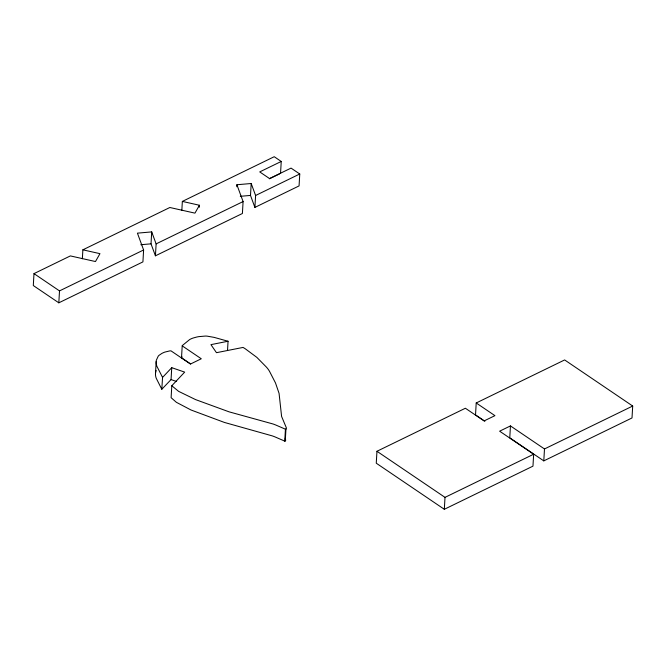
<?xml version="1.0" encoding="UTF-8"?>
<svg xmlns="http://www.w3.org/2000/svg" width="666" height="666" viewBox="0 0 666 666"><rect width="100%" height="100%" fill="white"/><g stroke="black" fill="none" stroke-linecap="round" stroke-linejoin="round"><path stroke-width="1" d="M82.359 258.766L82.875 249.825L99.95 253.654L95.479 261.547L70.371 255.91L33.991 273.618L33.3 285.539L58.824 302.822L142.924 261.896L143.606 249.975L137.421 233.15L151.706 231.91L156.119 243.889L155.428 255.811L242.399 213.495L243.09 201.565L236.896 184.748L251.19 183.508L255.594 195.488L254.903 207.409L299.067 185.914L299.758 173.993L291.05 168.098L269.547 178.563L259.732 171.911L281.235 161.455L280.544 173.376M58.824 302.822L59.507 290.9L33.991 273.618M155.428 255.811L151.024 243.839L151.706 231.91M155.486 373.718L156.194 361.471M171.745 367.674L171.054 379.595L161.805 389.269L162.554 377.414L171.745 367.674L184.673 372.119L171.803 385.756L171.112 397.685L176.365 402.297L191.017 409.998L224.375 422.427L272.252 435.88A36.663 21.187 3.3 0 1 275.075 436.938L284.748 441.125L285.714 440.409L285.323 438.411M181.843 210.364L182.351 201.415L274.234 156.71L281.235 161.455M190.643 363.952L181.518 357.775L182.209 345.854A10.897 6.302 3.3 0 1 182.559 345.354L189.668 339.552A19.339 11.18 3.3 0 1 193.14 338.028L196.62 337.063A32.834 18.973 3.3 0 1 198.743 336.646L205.378 336.064A15.493 8.958 3.3 0 1 207.051 336.13L214.136 337.379L228.055 341.25L227.539 350.191M199.317 207.234L199.425 205.253L182.351 201.415M236.788 186.73L236.896 184.748M254.903 207.409L250.499 195.429L251.19 183.508M284.748 441.125L285.431 429.195L286.263 428.904L286.388 427.913L281.593 416.425L279.071 393.373L275.499 382.958L269.58 371.462A44.93 25.966 3.3 0 0 266.442 367.141L256.851 357.376L245.363 348.859A64.494 37.263 3.3 0 0 243.065 347.427L216.467 352.689L210.939 344.638L228.055 341.25M285.256 441.075L285.947 429.154M476.215 402.972L494.93 415.651L484.099 420.92L465.384 408.241L376.956 451.273L376.265 463.203L444.322 509.29L532.966 466.15L533.657 454.229L499.625 431.185L510.456 425.915L544.488 448.959L543.797 460.88L632.009 417.957L632.7 406.035L564.643 359.94L476.215 402.972L475.524 414.901L484.881 421.237M444.322 509.29L445.005 497.369L376.956 451.273M510.456 425.915L509.773 437.837L543.797 460.88M156.127 370.471L155.678 372.086A32.517 18.79 3.3 0 0 156.235 378.271L161.805 389.269M199.425 205.253L194.955 213.137L169.847 207.501L82.875 249.825M182.151 356.959L181.876 357.276A10.897 6.302 3.3 0 0 181.518 357.775M269.33 178.829L279.612 173.826M59.507 290.9L143.606 249.975M156.119 243.889L243.09 201.565M255.594 195.488L299.758 173.993M445.005 497.369L533.657 454.229M544.488 448.959L632.7 406.035M240.293 196.312L250.499 195.429M140.817 244.722L151.024 243.839M285.431 429.195L275.766 425.016A36.663 21.187 3.3 0 0 272.935 423.959L229.096 411.846L195.571 399.6L178.638 391.367L171.803 385.756M171.054 379.595L176.598 381.501M182.209 345.854L201.282 358.774L190.451 364.044L170.996 350.857A9.457 5.47 3.3 0 0 169.647 350.932L164.86 352.089A25.033 14.469 3.3 0 0 161.888 353.405L159.057 355.311A15.559 8.991 3.3 0 0 158.25 356.127L156.36 360.164A32.517 18.79 3.3 0 0 156.918 366.35L162.554 377.414"/></g></svg>
